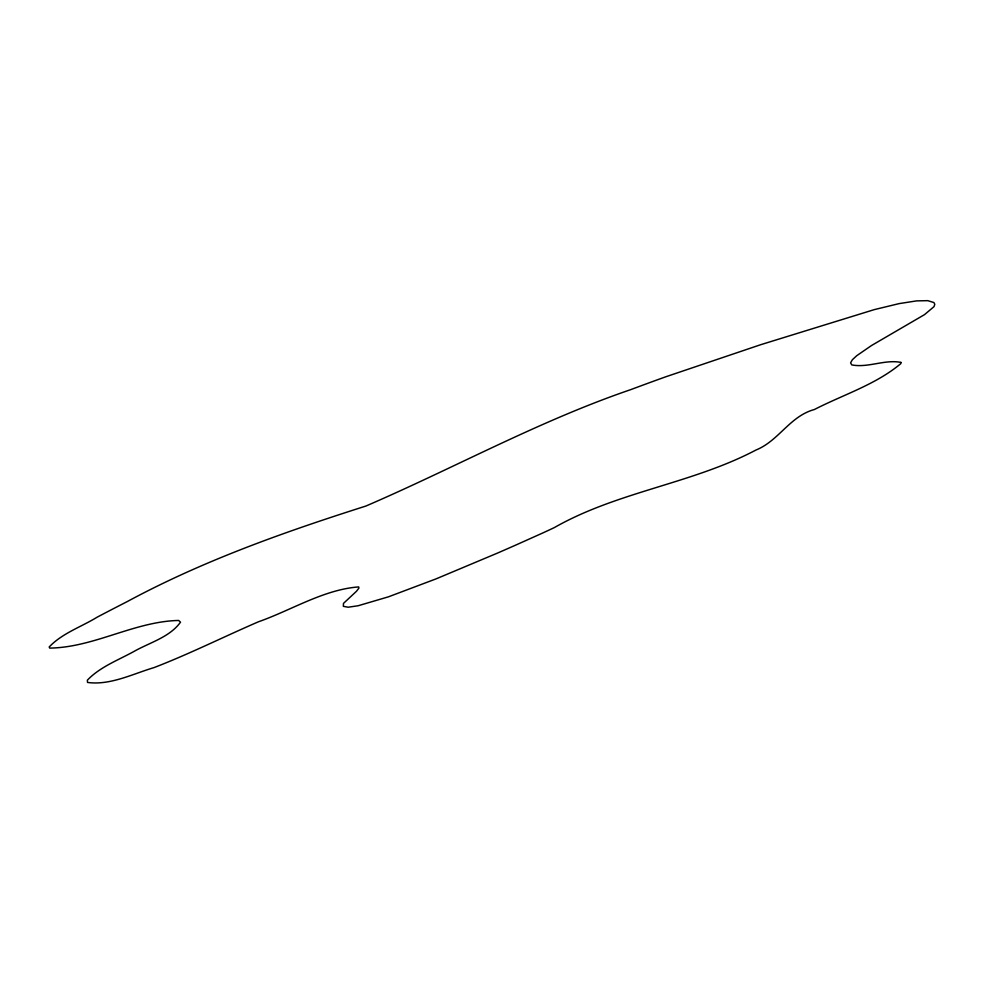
<?xml version="1.0" encoding="UTF-8"?>
<svg xmlns="http://www.w3.org/2000/svg" width="984" height="984" viewBox="0 0 984 984"><rect width="100%" height="100%" fill="white"/><g stroke="black" fill="none" stroke-linecap="round" stroke-linejoin="round"><path stroke-width="1.48" d="M900.913 362.407L900.913 363.539C875.871 384.621 843.263 394.646 814.395 409.516C789.82 416.158 778.848 440.82 755.983 450.02C691.801 483.821 617.595 491.557 554.349 527.584A176.603 19.385 -22 0 1 542.479 533.107L515.69 545.111A416.761 45.731 -22 0 1 497.301 553.168L435.974 578.912L388.422 596.833L358.127 605.75L348.176 607.214L343.354 606.341L343.478 603.401L356.479 591.273L358.926 588.1L358.668 586.919C323.736 589.527 291.325 610.24 258.497 621.765C223.602 636.832 189.555 653.905 154.07 667.582C132.668 673.942 110.233 685.541 87.539 682.441L87.355 680.178C99.925 667.004 117.797 660.326 133.553 651.679C149.396 642.614 169.666 637.324 180.502 622.171L178.645 620.461C134.488 621.396 93.812 647.583 49.704 648.087L49.2 646.968C62.14 633.265 81.303 626.906 97.195 617.153A676.967 74.292 -22 0 1 127.108 601.654C202.864 560.769 284.081 532.086 365.863 506.059C454.46 467.892 539.244 420.881 630.818 389.603A335.273 36.789 -22 0 1 665.676 376.823L760.644 344.72L874.222 309.64L899.179 303.601L916.633 300.883L927.777 300.661L933.939 302.568L934.8 304.327L934 306.651L924.529 314.622L871.504 345.532L856.756 355.691L852.378 359.726L850.582 362.862L851.775 364.916C868.097 368.065 884.862 359.197 900.913 362.407"/></g></svg>
